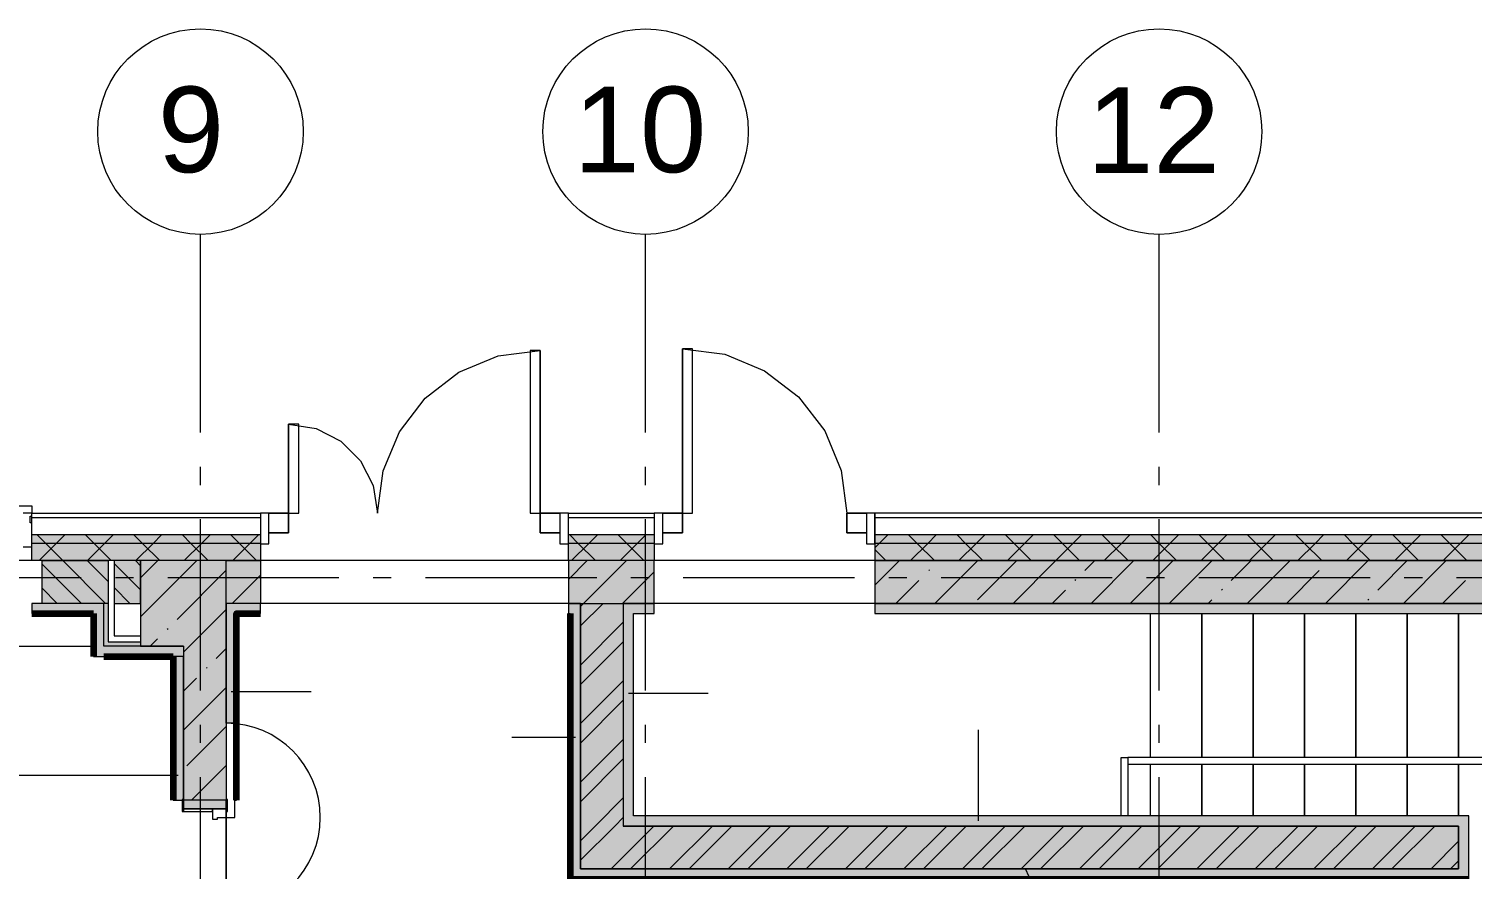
# Model space of a CAD drawing. Header units: millimetres. Extents: x -537608 to 253996, y -217170 to 186033.
# Drawn here: x -352329 to -343897, y -164151 to -159245 of the extents above; entities that cross this region are included whole.
import ezdxf

# ---------------------------------------------------------------- set-up
doc = ezdxf.new("R2010")
doc.units = ezdxf.units.MM
doc.layers.add('16) Лак 1.6м', color=160, linetype='Continuous', lineweight=90)
doc.layers.add('PDF _Геометрия', color=7, linetype='Continuous')
doc.layers.add('PDF _Текст', color=7, linetype='Continuous')
doc.layers.add('PDF _Сплошная заливка', color=7, linetype='Continuous', true_color=0xffffff)
doc.styles.add('PDF ArialMT', font='arial.ttf')

msp = doc.modelspace()

# ---------------------------------------------------------------- hatches: boundary and pattern name
at = {"layer": 'PDF _Сплошная заливка', "transparency": 33554559}
h = msp.add_hatch(color=256, dxfattribs=at)
h.paths.add_polyline_path([(-342126.1903, -162249.6381), (-342076.1901, -162249.6381), (-342076.1901, -162199.6379), (-347386.1946, -162199.6379), (-347386.1946, -162249.6381), (-343198.2756, -162249.6381)], flags=0)
h.paths.add_polyline_path([(-348676.1934, -162249.6381), (-348676.1934, -162199.6379), (-349176.1957, -162199.6379), (-349176.1957, -162249.6381)], flags=0)
h.paths.add_polyline_path([(-351630.9688, -162249.6381), (-350976.195, -162249.6381), (-350976.195, -162199.6379), (-352311.1992, -162199.6379), (-352311.1992, -162249.6381)], flags=0)
h.paths.add_polyline_path([(-360176.2013, -162249.6381), (-360176.2013, -162199.6379), (-368376.2031, -162199.6379), (-368376.2031, -162249.6381), (-363436.7393, -162249.6381)], flags=0)
h = msp.add_hatch(color=256, dxfattribs=at)
h.paths.add_polyline_path([(-342226.1907, -162349.6374), (-342126.1903, -162349.6374), (-342126.1903, -162249.6381), (-347386.1946, -162249.6381), (-347386.1946, -162349.6374), (-343198.2756, -162349.6374)], flags=0)
h.paths.add_polyline_path([(-348676.1934, -162349.6374), (-348676.1934, -162249.6381), (-349176.1957, -162249.6381), (-349176.1957, -162349.6374)], flags=0)
h.paths.add_polyline_path([(-351176.1959, -162349.6374), (-350976.195, -162349.6374), (-350976.195, -162249.6381), (-352311.1992, -162249.6381), (-352311.1992, -162349.6374), (-351630.9688, -162349.6374)], flags=0)
h.paths.add_polyline_path([(-360176.2013, -162349.6374), (-360176.2013, -162249.6381), (-368326.2029, -162249.6381), (-368326.2029, -162349.6374), (-360676.2034, -162349.6374)], flags=0)
h = msp.add_hatch(color=256, dxfattribs=at)
h.paths.add_polyline_path([(-351866.2007, -162599.6369), (-351866.2007, -162349.6374), (-352251.2006, -162349.6374), (-352251.2006, -162599.6369), (-351891.2008, -162599.6369)], flags=0)
h.paths.add_polyline_path([(-351676.1981, -162599.6369), (-351676.1981, -162349.6374), (-351831.2022, -162349.6374), (-351831.2022, -162599.6369)], flags=0)
for points in [[(-351676.1981, -162849.6375), (-351176.1959, -162849.6375), (-351176.1959, -162349.6374), (-351676.1981, -162349.6374), (-351676.1981, -162599.6369)], [(-344041.545, -164149.6387), (-343976.1985, -164149.6387), (-343976.1985, -163899.6389), (-349106.1988, -163899.6389), (-349106.1988, -164149.6387), (-344884.8143, -164149.6387)]]:
    msp.add_hatch(color=256, dxfattribs=at).paths.add_polyline_path(points)
h = msp.add_hatch(color=256, dxfattribs=at)
h.paths.add_polyline_path([(-342476.1919, -162599.6369), (-342226.1907, -162599.6369), (-342226.1907, -162349.6374), (-347386.1946, -162349.6374), (-347386.1946, -162599.6369), (-342726.193, -162599.6369)], flags=0)
h.paths.add_polyline_path([(-348676.1934, -162599.6369), (-348676.1934, -162349.6374), (-349176.1957, -162349.6374), (-349176.1957, -162599.6369), (-348796.1991, -162599.6369)], flags=0)
h.paths.add_polyline_path([(-351176.1959, -162599.6369), (-350976.195, -162599.6369), (-350976.195, -162349.6374), (-351176.1959, -162349.6374), (-351176.1959, -162539.9689)], flags=0)
at = {"layer": 'PDF _Сплошная заливка', "true_color": 0x56bc34, "transparency": 33554559}
for points in [[(-351951.1993, -162659.6381), (-351891.2008, -162659.6381), (-351891.2008, -162599.6369), (-352311.1992, -162599.6369), (-352311.1992, -162659.6381)], [(-351486.1955, -162909.6379), (-351426.197, -162909.6379), (-351426.197, -162849.6375), (-351891.2008, -162849.6375), (-351891.2008, -162909.6379), (-351630.9688, -162909.6379)], [(-343976.1985, -163899.6389), (-343976.1985, -163839.638), (-348856.1977, -163839.638), (-348856.1977, -163899.6389), (-344884.8143, -163899.6389)], [(-343976.1985, -164149.6387), (-343916.1913, -164149.6387), (-343916.1913, -163839.638), (-343976.1985, -163839.638), (-343976.1985, -163966.4508)], [(-344041.545, -164209.6383), (-343916.1913, -164209.6383), (-343916.1913, -164149.6387), (-349106.1988, -164149.6387), (-349106.1988, -164209.6383), (-344884.8143, -164209.6383)]]:
    msp.add_hatch(color=85, dxfattribs=at).paths.add_polyline_path(points)
h = msp.add_hatch(color=85, dxfattribs=at)
h.paths.add_polyline_path([(-349106.1988, -162659.6381), (-349106.1988, -162599.6369), (-349176.1957, -162599.6369), (-349176.1957, -162659.6381), (-349166.1973, -162659.6381)], flags=0)
h.paths.add_polyline_path([(-350976.195, -162659.6381), (-350976.195, -162599.6369), (-351176.1959, -162599.6369), (-351176.1959, -162659.6381), (-351116.1973, -162659.6381)], flags=0)
h = msp.add_hatch(color=85, dxfattribs=at)
h.paths.add_polyline_path([(-342786.1915, -162659.6381), (-342726.193, -162659.6381), (-342726.193, -162599.6369), (-347386.1946, -162599.6369), (-347386.1946, -162659.6381), (-343198.2756, -162659.6381)], flags=0)
h.paths.add_polyline_path([(-348676.1934, -162659.6381), (-348676.1934, -162599.6369), (-348796.1991, -162599.6369), (-348796.1991, -162659.6381)], flags=0)
h = msp.add_hatch(color=85, dxfattribs=at)
h.paths.add_polyline_path([(-351116.1973, -165939.6387), (-351116.1973, -165399.6388), (-351168.1955, -165399.6388), (-351168.1955, -165404.6392), (-351176.1959, -165404.6392), (-351176.1959, -165939.6387)], flags=0)
h.paths.add_polyline_path([(-351116.1973, -163749.6382), (-351116.1973, -162659.6381), (-351176.1959, -162659.6381), (-351176.1959, -163299.6387), (-351126.1957, -163299.6387), (-351126.1957, -163749.6382)], flags=0)
at = {"layer": 'PDF _Сплошная заливка', "transparency": 33554559}
h = msp.add_hatch(color=256, dxfattribs=at)
h.paths.add_polyline_path([(-351426.197, -166249.6394), (-351176.1959, -166249.6394), (-351176.1959, -165399.6388), (-351426.197, -165399.6388), (-351426.197, -166106.1722)], flags=0)
h.paths.add_polyline_path([(-351176.1959, -163749.6382), (-351176.1959, -162849.6375), (-351426.197, -162849.6375), (-351426.197, -163749.6382)], flags=0)
at = {"layer": 'PDF _Сплошная заливка', "true_color": 0x35fffa, "transparency": 33554559}
h = msp.add_hatch(color=4, dxfattribs=at)
h.paths.add_polyline_path([(-351426.197, -165999.6399), (-351426.7137, -165404.6392), (-351434.1973, -165404.6392), (-351434.1973, -165399.6388), (-351486.1955, -165399.6388), (-351486.1955, -165999.6399)], flags=0)
h.paths.add_polyline_path([(-351486.1955, -163749.6382), (-351434.1973, -163749.6382), (-351434.1973, -163744.638), (-351426.197, -163744.638), (-351426.197, -162909.6379), (-351486.1955, -162909.6379)], flags=0)

# ---------------------------------------------------------------- linework, layer by layer
at = {"layer": '16) Лак 1.6м'}
for p, q in [((-352311.1992, -162659.6381), (-351951.1993, -162659.6381)), ((-351951.1993, -162659.6381), (-351951.1993, -162909.6379)), ((-351891.2008, -162909.6379), (-351486.1955, -162909.6379)), ((-351486.1955, -162909.6379), (-351486.1955, -163749.6382))]:
    msp.add_line(p, q, dxfattribs=at)
for points in [[(-351116.1973, -163749.6382), (-351116.1973, -162659.6381), (-350976.195, -162659.6381)], [(-349166.1973, -162659.6381), (-349166.1973, -164209.6383), (-343916.1913, -164209.6383)]]:
    msp.add_lwpolyline(points, dxfattribs=at)
at = {"layer": 'PDF _Геометрия', "color": 253, "lineweight": 9, "true_color": 0xaaaaaa}
for p, q in [((-351326.1966, -161602.5115), (-351326.1966, -160444.6245)), ((-348726.1937, -161602.5115), (-348726.1937, -160444.6245)), ((-345726.1976, -161602.5115), (-345726.1976, -160444.6245)), ((-351326.1966, -161908.3442), (-351326.1966, -161802.5114)), ((-348726.1937, -161908.3442), (-348726.1937, -161802.5114)), ((-345726.1976, -161908.3442), (-345726.1976, -161802.5114)), ((-360176.2013, -162029.6373), (-352311.1992, -162029.6373)), ((-352311.1992, -162029.6373), (-352311.1992, -162072.6372)), ((-352321.1975, -162127.6376), (-352311.1992, -162127.6376)), ((-351326.1966, -163108.3449), (-351326.1966, -162108.345)), ((-348726.1937, -163108.3449), (-348726.1937, -162108.345)), ((-345726.1976, -163108.3449), (-345726.1976, -162108.345)), ((-352023.1941, -162449.6378), (-353023.1899, -162449.6378)), ((-351717.3626, -162449.6378), (-351823.1933, -162449.6378)), ((-350517.3573, -162449.6378), (-351517.3617, -162449.6378)), ((-350211.5258, -162449.6378), (-350317.3564, -162449.6378)), ((-349011.5204, -162449.6378), (-350011.5249, -162449.6378)), ((-348705.6889, -162449.6378), (-348811.5281, -162449.6378)), ((-347505.6922, -162449.6378), (-348505.688, -162449.6378)), ((-347199.8607, -162449.6378), (-347305.6914, -162449.6378)), ((-345999.8554, -162449.6378), (-346999.8598, -162449.6378)), ((-345694.0239, -162449.6378), (-345799.8545, -162449.6378)), ((-344494.0185, -162449.6378), (-345494.023, -162449.6378)), ((-344188.187, -162449.6378), (-344294.0262, -162449.6378)), ((-342988.1903, -162449.6378), (-343988.1861, -162449.6378)), ((-345476.1965, -162659.6381), (-345476.1965, -163500.0761)), ((-345476.1965, -163500.0761), (-345476.1965, -162659.6381)), ((-345176.1952, -162659.6381), (-345176.1952, -163500.0761)), ((-345176.1952, -163500.0761), (-345176.1952, -162659.6381)), ((-344876.1939, -162659.6381), (-344876.1939, -163500.0761)), ((-344876.1939, -163500.0761), (-344876.1939, -162659.6381)), ((-344576.1925, -162659.6381), (-344576.1925, -163500.0761)), ((-344576.1925, -163500.0761), (-344576.1925, -162659.6381)), ((-344276.1912, -162659.6381), (-344276.1912, -163500.0761)), ((-344276.1912, -163500.0761), (-344276.1912, -162659.6381)), ((-343976.1985, -162659.6381), (-343976.1985, -163500.0761)), ((-343976.1985, -163500.0761), (-343976.1985, -162659.6381)), ((-351326.1966, -163414.1791), (-351326.1966, -163308.345)), ((-348726.1937, -163414.1791), (-348726.1937, -163308.345)), ((-345726.1976, -163414.1791), (-345726.1976, -163308.345)), ((-345476.1965, -163540.0761), (-345476.1965, -163839.638)), ((-345476.1965, -163839.638), (-345476.1965, -163540.0761)), ((-345176.1952, -163540.0761), (-345176.1952, -163839.638)), ((-345176.1952, -163839.638), (-345176.1952, -163540.0761)), ((-344876.1939, -163540.0761), (-344876.1939, -163839.638)), ((-344876.1939, -163839.638), (-344876.1939, -163540.0761)), ((-344576.1925, -163540.0761), (-344576.1925, -163839.638)), ((-344576.1925, -163839.638), (-344576.1925, -163540.0761)), ((-344276.1912, -163540.0761), (-344276.1912, -163839.638)), ((-344276.1912, -163839.638), (-344276.1912, -163540.0761)), ((-343976.1985, -163540.0761), (-343976.1985, -163839.638)), ((-343976.1985, -163839.638), (-343976.1985, -163540.0761)), ((-351326.1966, -164614.179), (-351326.1966, -163614.1783)), ((-348726.1937, -164614.179), (-348726.1937, -163614.1783)), ((-345726.1976, -164614.179), (-345726.1976, -163614.1783)), ((-346181.849, -164848.0618), (-346507.5307, -164149.6387))]:
    msp.add_line(p, q, dxfattribs=at)
at = {"layer": 'PDF _Геометрия', "lineweight": 9}
for p, q in [((-349587.0741, -161154.5075), (-349341.1981, -161122.1367)), ((-349341.1981, -161122.1367), (-349401.1967, -161122.1367)), ((-349401.1967, -161122.1367), (-349401.1967, -162072.1377)), ((-349341.1981, -161122.1367), (-349341.1981, -162072.1377)), ((-349341.1981, -162072.1377), (-349341.1981, -161122.1367)), ((-348451.1924, -161112.1374), (-348511.1996, -161112.1374)), ((-348511.1996, -161112.1374), (-348511.1996, -162072.1377)), ((-348511.1996, -162072.1377), (-348511.1996, -161112.1374)), ((-348511.1996, -161112.1374), (-348262.7314, -161144.8482)), ((-348451.1924, -162072.1377), (-348451.1924, -161112.1374)), ((-349816.2002, -161249.413), (-349587.0741, -161154.5075)), ((-348262.7314, -161144.8482), (-348031.194, -161240.7527)), ((-350012.9458, -161400.3857), (-349816.2002, -161249.413)), ((-348031.194, -161240.7527), (-347832.373, -161393.3138)), ((-350163.9196, -161597.1377), (-350012.9458, -161400.3857)), ((-347832.373, -161393.3138), (-347679.8146, -161592.1375)), ((-350751.194, -161552.1378), (-350811.2012, -161552.1378)), ((-350811.2012, -161552.1378), (-350811.2012, -162072.1377)), ((-350811.2012, -162072.1377), (-350811.2012, -161552.1378)), ((-350811.2012, -161552.1378), (-350650.5046, -161577.5873)), ((-350751.194, -162072.1377), (-350751.194, -161552.1378)), ((-350650.5046, -161577.5873), (-350505.5504, -161651.4487)), ((-350258.8305, -161826.2595), (-350163.9196, -161597.1377)), ((-347679.8146, -161592.1375), (-347583.9047, -161823.6717)), ((-350505.5504, -161651.4487), (-350390.5052, -161766.4892)), ((-350390.5052, -161766.4892), (-350316.6502, -161911.4492)), ((-350291.1937, -162072.1377), (-350258.8305, -161826.2595)), ((-347583.9047, -161823.6717), (-347551.1971, -162072.1377)), ((-350316.6502, -161911.4492), (-350291.1937, -162072.1377)), ((-352311.1992, -162072.6372), (-352361.1994, -162072.6372)), ((-352321.1975, -162129.6377), (-352321.1975, -162089.638)), ((-352321.1975, -162089.638), (-352311.1992, -162089.638)), ((-352311.1992, -162129.6377), (-352321.1975, -162129.6377)), ((-352311.1992, -162089.638), (-352311.1992, -162072.6372)), ((-352311.1992, -162099.6374), (-352311.1992, -162072.6372)), ((-352311.1992, -162072.6372), (-350976.195, -162072.6372)), ((-350976.195, -162099.6374), (-352311.1992, -162099.6374)), ((-352311.1992, -162199.6379), (-352311.1992, -162099.6374)), ((-352311.1992, -162269.6385), (-352311.1992, -162129.6377)), ((-350926.1948, -162072.6372), (-350976.195, -162072.6372)), ((-350976.195, -162072.6372), (-350976.195, -162252.6372)), ((-350976.195, -162072.6372), (-350976.195, -162099.6374)), ((-350976.195, -162099.6374), (-350976.195, -162199.6379)), ((-350811.2012, -162072.1377), (-350926.1948, -162072.1377)), ((-350926.1948, -162072.1377), (-350811.2012, -162072.1377)), ((-350926.1948, -162252.6372), (-350926.1948, -162072.6372)), ((-350811.2012, -162072.1377), (-350751.194, -162072.1377)), ((-350811.2012, -162072.1377), (-350811.2012, -162187.1378)), ((-350811.2012, -162187.1378), (-350811.2012, -162072.1377)), ((-349401.1967, -162072.1377), (-349341.1981, -162072.1377)), ((-349341.1981, -162072.1377), (-349341.1981, -162187.1378)), ((-349341.1981, -162187.1378), (-349341.1981, -162072.1377)), ((-349341.1981, -162072.1377), (-349226.1959, -162072.1377)), ((-349226.1959, -162072.1377), (-349341.1981, -162072.1377)), ((-349176.1957, -162072.6372), (-349226.1959, -162072.6372)), ((-349226.1959, -162072.6372), (-349226.1959, -162252.6372)), ((-349176.1957, -162099.6374), (-349176.1957, -162072.6372)), ((-349176.1957, -162072.6372), (-348676.1934, -162072.6372)), ((-349176.1957, -162252.6372), (-349176.1957, -162072.6372)), ((-349176.1957, -162199.6379), (-349176.1957, -162099.6374)), ((-348676.1934, -162099.6374), (-349176.1957, -162099.6374)), ((-348676.1934, -162072.6372), (-348676.1934, -162099.6374)), ((-348626.1932, -162072.6372), (-348676.1934, -162072.6372)), ((-348676.1934, -162072.6372), (-348676.1934, -162252.6372)), ((-348676.1934, -162099.6374), (-348676.1934, -162199.6379)), ((-348511.1996, -162072.1377), (-348626.1932, -162072.1377)), ((-348626.1932, -162072.1377), (-348511.1996, -162072.1377)), ((-348626.1932, -162252.6372), (-348626.1932, -162072.6372)), ((-348511.1996, -162072.1377), (-348451.1924, -162072.1377)), ((-348511.1996, -162072.1377), (-348511.1996, -162187.1378)), ((-348511.1996, -162187.1378), (-348511.1996, -162072.1377)), ((-347551.1971, -162072.1377), (-347551.1971, -162187.1378)), ((-347551.1971, -162187.1378), (-347551.1971, -162072.1377)), ((-347551.1971, -162072.1377), (-347436.1948, -162072.1377)), ((-347436.1948, -162072.1377), (-347551.1971, -162072.1377)), ((-347386.1946, -162072.6372), (-347436.1948, -162072.6372)), ((-347436.1948, -162072.6372), (-347436.1948, -162252.6372)), ((-347386.1946, -162252.6372), (-347386.1946, -162072.6372)), ((-341949.1916, -162072.6372), (-347386.1946, -162072.6372)), ((-347386.1946, -162072.6372), (-347386.1946, -162099.6374)), ((-341976.1982, -162099.6374), (-347386.1946, -162099.6374)), ((-347386.1946, -162099.6374), (-347386.1946, -162199.6379)), ((-350976.195, -162199.6379), (-352311.1992, -162199.6379)), ((-352311.1992, -162249.6381), (-352311.1992, -162199.6379)), ((-352230.3687, -162249.6381), (-352280.3689, -162199.6379)), ((-352169.1214, -162249.6381), (-352119.1212, -162199.6379)), ((-351947.5307, -162249.6381), (-351997.5309, -162199.6379)), ((-351886.2834, -162249.6381), (-351836.2832, -162199.6379)), ((-351664.6841, -162249.6381), (-351714.6843, -162199.6379)), ((-351603.4368, -162249.6381), (-351553.4366, -162199.6379)), ((-351381.8461, -162249.6381), (-351431.8463, -162199.6379)), ((-351320.5989, -162249.6381), (-351270.5987, -162199.6379)), ((-351098.9996, -162249.6381), (-351148.9998, -162199.6379)), ((-351037.7523, -162249.6381), (-350987.752, -162199.6379)), ((-350976.195, -162199.6379), (-350976.195, -162249.6381)), ((-350811.2012, -162187.1378), (-350926.1948, -162187.1378)), ((-350926.1948, -162187.1378), (-350811.2012, -162187.1378)), ((-349341.1981, -162187.1378), (-349226.1959, -162187.1378)), ((-349226.1959, -162187.1378), (-349341.1981, -162187.1378)), ((-349176.1957, -162249.6381), (-349176.1957, -162199.6379)), ((-348676.1934, -162199.6379), (-349176.1957, -162199.6379)), ((-349119.0993, -162249.6381), (-349169.0995, -162199.6379)), ((-349057.852, -162249.6381), (-349007.8518, -162199.6379)), ((-348836.2613, -162249.6381), (-348886.2615, -162199.6379)), ((-348775.014, -162249.6381), (-348725.0138, -162199.6379)), ((-348676.1934, -162199.6379), (-348676.1934, -162249.6381)), ((-348511.1996, -162187.1378), (-348626.1932, -162187.1378)), ((-348626.1932, -162187.1378), (-348511.1996, -162187.1378)), ((-347551.1971, -162187.1378), (-347436.1948, -162187.1378)), ((-347436.1948, -162187.1378), (-347551.1971, -162187.1378)), ((-342076.1901, -162199.6379), (-347386.1946, -162199.6379)), ((-347386.1946, -162199.6379), (-347386.1946, -162249.6381)), ((-347360.7984, -162249.6381), (-347310.7981, -162199.6379)), ((-347139.199, -162249.6381), (-347189.1993, -162199.6379)), ((-347077.9518, -162249.6381), (-347027.9516, -162199.6379)), ((-346856.3611, -162249.6381), (-346906.3613, -162199.6379)), ((-346795.1138, -162249.6381), (-346745.1136, -162199.6379)), ((-346573.5145, -162249.6381), (-346623.5147, -162199.6379)), ((-346512.2672, -162249.6381), (-346462.267, -162199.6379)), ((-346290.6765, -162249.6381), (-346340.6681, -162199.6379)), ((-346229.4292, -162249.6381), (-346179.429, -162199.6379)), ((-346007.8299, -162249.6381), (-346057.8301, -162199.6379)), ((-345946.5827, -162249.6381), (-345896.5825, -162199.6379)), ((-345724.9834, -162249.6381), (-345774.9836, -162199.6379)), ((-345663.7361, -162249.6381), (-345613.7358, -162199.6379)), ((-345442.1453, -162249.6381), (-345492.1456, -162199.6379)), ((-345380.8981, -162249.6381), (-345330.8979, -162199.6379)), ((-345159.2988, -162249.6381), (-345209.299, -162199.6379)), ((-345098.0515, -162249.6381), (-345048.0513, -162199.6379)), ((-344876.4608, -162249.6381), (-344926.461, -162199.6379)), ((-344815.2136, -162249.6381), (-344765.2134, -162199.6379)), ((-344593.6143, -162249.6381), (-344643.6145, -162199.6379)), ((-344532.3669, -162249.6381), (-344482.3667, -162199.6379)), ((-344310.7762, -162249.6381), (-344360.7764, -162199.6379)), ((-344249.529, -162249.6381), (-344199.5288, -162199.6379)), ((-344027.9297, -162249.6381), (-344077.9299, -162199.6379)), ((-343966.6824, -162249.6381), (-343916.6822, -162199.6379)), ((-352361.1994, -162269.6385), (-352311.1992, -162269.6385)), ((-350976.195, -162249.6381), (-352311.1992, -162249.6381)), ((-352311.1992, -162349.6374), (-352311.1992, -162249.6381)), ((-352269.1218, -162349.6374), (-352169.1214, -162249.6381)), ((-352130.3682, -162349.6374), (-352230.3687, -162249.6381)), ((-351986.2839, -162349.6374), (-351886.2834, -162249.6381)), ((-351847.5302, -162349.6374), (-351947.5307, -162249.6381)), ((-351703.4373, -162349.6374), (-351603.4368, -162249.6381)), ((-351564.6837, -162349.6374), (-351664.6841, -162249.6381)), ((-351420.5993, -162349.6374), (-351320.5989, -162249.6381)), ((-351281.8457, -162349.6374), (-351381.8461, -162249.6381)), ((-351137.7527, -162349.6374), (-351037.7523, -162249.6381)), ((-350998.9991, -162349.6374), (-351098.9996, -162249.6381)), ((-350976.195, -162249.6381), (-350976.195, -162349.6374)), ((-350976.195, -162252.6372), (-350926.1948, -162252.6372)), ((-349226.1959, -162252.6372), (-349176.1957, -162252.6372)), ((-349176.1957, -162349.6374), (-349176.1957, -162249.6381)), ((-348676.1934, -162249.6381), (-349176.1957, -162249.6381)), ((-349157.8525, -162349.6374), (-349057.852, -162249.6381)), ((-349019.0988, -162349.6374), (-349119.0993, -162249.6381)), ((-348875.0145, -162349.6374), (-348775.014, -162249.6381)), ((-348736.2609, -162349.6374), (-348836.2613, -162249.6381)), ((-348676.1934, -162249.6381), (-348676.1934, -162349.6374)), ((-348676.1934, -162252.6372), (-348626.1932, -162252.6372)), ((-347436.1948, -162252.6372), (-347386.1946, -162252.6372)), ((-347386.1946, -162275.037), (-347360.7984, -162249.6381)), ((-342126.1903, -162249.6381), (-347386.1946, -162249.6381)), ((-347386.1946, -162249.6381), (-347386.1946, -162349.6374)), ((-347322.0452, -162349.6374), (-347386.1946, -162285.4847)), ((-347177.9522, -162349.6374), (-347077.9518, -162249.6381)), ((-347039.1986, -162349.6374), (-347139.199, -162249.6381)), ((-346895.1142, -162349.6374), (-346795.1138, -162249.6381)), ((-346756.3606, -162349.6374), (-346856.3611, -162249.6381)), ((-346612.2677, -162349.6374), (-346512.2672, -162249.6381)), ((-346473.514, -162349.6374), (-346573.5145, -162249.6381)), ((-346329.4211, -162349.6374), (-346229.4292, -162249.6381)), ((-346190.6761, -162349.6374), (-346290.6765, -162249.6381)), ((-346046.5831, -162349.6374), (-345946.5827, -162249.6381)), ((-345907.8295, -162349.6374), (-346007.8299, -162249.6381)), ((-345763.7365, -162349.6374), (-345663.7361, -162249.6381)), ((-345624.9829, -162349.6374), (-345724.9834, -162249.6381)), ((-345480.8986, -162349.6374), (-345380.8981, -162249.6381)), ((-345342.1449, -162349.6374), (-345442.1453, -162249.6381)), ((-345198.052, -162349.6374), (-345098.0515, -162249.6381)), ((-345059.2984, -162349.6374), (-345159.2988, -162249.6381)), ((-344915.214, -162349.6374), (-344815.2136, -162249.6381)), ((-344776.4603, -162349.6374), (-344876.4608, -162249.6381)), ((-344632.3674, -162349.6374), (-344532.3669, -162249.6381)), ((-344493.6138, -162349.6374), (-344593.6143, -162249.6381)), ((-344349.5295, -162349.6374), (-344249.529, -162249.6381)), ((-344210.7758, -162349.6374), (-344310.7762, -162249.6381)), ((-344066.6828, -162349.6374), (-343966.6824, -162249.6381)), ((-343927.9292, -162349.6374), (-344027.9297, -162249.6381)), ((-352251.2006, -162349.6374), (-352311.1992, -162349.6374)), ((-351676.1981, -162349.6374), (-352251.2006, -162349.6374)), ((-352251.2006, -162599.6369), (-352251.2006, -162349.6374)), ((-352251.2006, -162349.6374), (-351866.2007, -162349.6374)), ((-352021.7904, -162599.6369), (-352251.2006, -162370.2326)), ((-351880.3671, -162599.6369), (-352130.3682, -162349.6374)), ((-351866.2007, -162472.3892), (-351988.9535, -162349.6374)), ((-351866.2007, -162349.6374), (-351866.2007, -162599.6369)), ((-351676.1981, -162349.6374), (-351831.2022, -162349.6374)), ((-351831.2022, -162349.6374), (-351831.2022, -162599.6369)), ((-351676.1981, -162520.9685), (-351831.2022, -162365.9687)), ((-351676.1981, -162379.5473), (-351706.107, -162349.6374)), ((-351676.1981, -162678.2973), (-351347.5366, -162349.6374)), ((-351676.1981, -162450.1998), (-351575.6379, -162349.6374)), ((-351676.1981, -162599.6369), (-351676.1981, -162349.6374)), ((-351176.1959, -162349.6374), (-351676.1981, -162349.6374)), ((-351176.1959, -162349.6374), (-351676.1981, -162349.6374)), ((-351676.1981, -162349.6374), (-351676.1981, -162599.6369)), ((-351176.1959, -162849.6375), (-351176.1959, -162349.6374)), ((-350976.195, -162349.6374), (-351176.1959, -162349.6374)), ((-351176.1959, -162349.6374), (-350976.195, -162349.6374)), ((-351176.1959, -162599.6369), (-351176.1959, -162349.6374)), ((-351120.8649, -162351.067), (-351119.4354, -162349.6374)), ((-350976.195, -162349.6374), (-350976.195, -162599.6369)), ((-349176.1957, -162459.2831), (-349066.5499, -162349.6374)), ((-348676.1934, -162349.6374), (-349176.1957, -162349.6374)), ((-348676.1934, -162349.6374), (-349176.1957, -162349.6374)), ((-349176.1957, -162349.6374), (-349176.1957, -162599.6369)), ((-349088.4498, -162599.6369), (-348839.8869, -162351.067)), ((-348676.1934, -162599.6369), (-348676.1934, -162349.6374)), ((-347386.1946, -162494.0705), (-347241.7658, -162349.6374)), ((-342226.1907, -162349.6374), (-347386.1946, -162349.6374)), ((-347386.1946, -162349.6374), (-342226.1907, -162349.6374)), ((-347386.1946, -162349.6374), (-347386.1946, -162599.6369)), ((-347035.5644, -162599.6369), (-346785.5633, -162349.6374)), ((-347015.0941, -162351.067), (-347013.6645, -162349.6374)), ((-346786.9929, -162579.1661), (-346557.4707, -162349.6374)), ((-346579.3705, -162599.6369), (-346329.3694, -162349.6374)), ((-346159.7252, -162408.0923), (-346101.2682, -162349.6374)), ((-346123.168, -162599.6369), (-345873.1755, -162349.6374)), ((-345895.0753, -162599.6369), (-345646.5038, -162351.067)), ((-345666.9741, -162599.6369), (-345416.973, -162349.6374)), ((-345304.3562, -162465.116), (-345188.8718, -162349.6374)), ((-345210.7802, -162599.6369), (-344960.7791, -162349.6374)), ((-344754.5778, -162599.6369), (-344504.5767, -162349.6374)), ((-344734.1075, -162351.067), (-344732.6779, -162349.6374)), ((-344448.9874, -162522.1408), (-344276.484, -162349.6374)), ((-344298.3838, -162599.6369), (-344048.3827, -162349.6374)), ((-351463.0125, -162693.2156), (-351177.8924, -162408.0923)), ((-351141.3438, -162599.6369), (-350976.195, -162434.4951)), ((-348860.3572, -162599.6369), (-348676.1934, -162415.4802)), ((-347263.6657, -162599.6369), (-347129.1404, -162465.116)), ((-347072.1216, -162408.0923), (-347067.3765, -162403.3509)), ((-346216.7527, -162465.116), (-346212.0075, -162460.3747)), ((-344982.679, -162599.6369), (-344791.1349, -162408.0923)), ((-344070.2826, -162599.6369), (-343935.766, -162465.116)), ((-352163.2137, -162599.6369), (-352251.2006, -162511.6537)), ((-351738.9524, -162599.6369), (-351831.2022, -162507.3898)), ((-346351.2693, -162599.6369), (-346273.7715, -162522.1408)), ((-345361.3751, -162522.1408), (-345356.6386, -162517.4)), ((-352251.2006, -162599.6369), (-352311.1992, -162599.6369)), ((-352311.1992, -162599.6369), (-352311.1992, -162659.6381)), ((-351891.2008, -162599.6369), (-352251.2006, -162599.6369)), ((-351891.2008, -162599.6369), (-352251.2006, -162599.6369)), ((-351891.2008, -162789.6379), (-351891.2008, -162599.6369)), ((-351891.2008, -162659.6381), (-351891.2008, -162599.6369)), ((-351866.2007, -162599.6369), (-351891.2008, -162599.6369)), ((-351866.2007, -162599.6369), (-351866.2007, -162789.6379)), ((-351831.2022, -162599.6369), (-351676.1981, -162599.6369)), ((-351831.2022, -162599.6369), (-351831.2022, -162789.6379)), ((-351676.1981, -162599.6369), (-351676.1981, -162849.6375)), ((-351391.345, -162849.6375), (-351176.1959, -162634.4949)), ((-350976.195, -162599.6369), (-351176.1959, -162599.6369)), ((-351176.1959, -162599.6369), (-351176.1959, -162659.6381)), ((-350976.195, -162599.6369), (-351176.1959, -162599.6369)), ((-350976.195, -162659.6381), (-350976.195, -162599.6369)), ((-349176.1957, -162599.6369), (-349106.1988, -162599.6369)), ((-349106.1988, -162599.6369), (-349176.1957, -162599.6369)), ((-349176.1957, -162599.6369), (-349176.1957, -162659.6381)), ((-349106.1988, -162617.3805), (-349088.4498, -162599.6369)), ((-349106.1988, -162731.4306), (-348974.4035, -162599.6369)), ((-349106.1988, -162599.6369), (-349106.1988, -162659.6381)), ((-349106.1988, -162659.6381), (-349106.1988, -162599.6369)), ((-349106.1988, -162599.6369), (-348856.1977, -162599.6369)), ((-348856.1977, -162599.6369), (-348796.1991, -162599.6369)), ((-348856.1977, -162599.6369), (-348856.1977, -163839.638)), ((-348796.1991, -162599.6369), (-348856.1977, -162599.6369)), ((-348856.1977, -162599.6369), (-348856.1977, -163839.638)), ((-348796.1991, -162599.6369), (-348676.1934, -162599.6369)), ((-348676.1934, -162599.6369), (-348796.1991, -162599.6369)), ((-348676.1934, -162659.6381), (-348676.1934, -162599.6369)), ((-347386.1946, -162599.6369), (-342726.193, -162599.6369)), ((-342726.193, -162599.6369), (-347386.1946, -162599.6369)), ((-347386.1946, -162599.6369), (-347386.1946, -162659.6381)), ((-345438.8729, -162599.6369), (-345418.4026, -162579.1661)), ((-344506.0062, -162579.1661), (-344501.2697, -162574.4242)), ((-351891.2008, -162849.6375), (-351891.2008, -162659.6381)), ((-351176.1959, -162659.6381), (-351176.1959, -162849.6375)), ((-351116.1973, -163749.6382), (-351116.1973, -162659.6381)), ((-351116.1973, -162659.6381), (-350976.195, -162659.6381)), ((-349176.1957, -162659.6381), (-349166.1973, -162659.6381)), ((-349166.1973, -162659.6381), (-349166.1973, -164209.6383)), ((-349106.1988, -162659.6381), (-349106.1988, -163899.6389)), ((-349106.1988, -163899.6389), (-349106.1988, -162659.6381)), ((-349106.1988, -162959.5295), (-348856.1977, -162709.5296)), ((-348796.1991, -163839.638), (-348796.1991, -162659.6381)), ((-348796.1991, -162659.6381), (-348676.1934, -162659.6381)), ((-347386.1946, -162659.6381), (-342786.1915, -162659.6381)), ((-351891.2008, -162824.6382), (-351891.2008, -162789.6379)), ((-351866.2007, -162789.6379), (-351866.2007, -162824.6382)), ((-351831.2022, -162789.6379), (-351676.1981, -162789.6379)), ((-351676.1981, -162789.6379), (-351676.1981, -162824.6382)), ((-351619.4376, -162849.6375), (-351577.0674, -162807.265)), ((-351520.04, -162750.2394), (-351515.3035, -162745.498)), ((-351891.2008, -162849.6375), (-351891.2008, -162824.6382)), ((-351676.1981, -162849.6375), (-351891.2008, -162849.6375)), ((-351426.197, -162849.6375), (-351891.2008, -162849.6375)), ((-351866.2007, -162824.6382), (-351676.1981, -162824.6382)), ((-351676.1981, -162824.6382), (-351676.1981, -162849.6375)), ((-351676.1981, -162849.6375), (-351426.197, -162849.6375)), ((-351426.197, -162884.4947), (-351391.345, -162849.6375)), ((-351426.197, -162849.6375), (-351426.197, -162909.6379)), ((-351234.9198, -162921.3137), (-351176.1959, -162862.5937)), ((-351176.1959, -162849.6375), (-351176.1959, -163299.6387)), ((-351176.1959, -163299.6387), (-351176.1959, -162849.6375)), ((-349106.1988, -163073.5795), (-348856.1977, -162823.5792)), ((-351951.1993, -162909.6379), (-351891.2008, -162909.6379)), ((-351426.197, -162909.6379), (-351486.1955, -162909.6379)), ((-351426.197, -162909.6379), (-351426.197, -163744.638)), ((-351426.197, -163744.638), (-351426.197, -162909.6379)), ((-351291.9387, -162978.339), (-351287.2022, -162973.5974)), ((-351426.197, -163112.594), (-351348.9662, -163035.3629)), ((-349106.1988, -163301.6776), (-348856.1977, -163051.6772)), ((-351426.197, -163340.692), (-351176.1959, -163090.6923)), ((-351146.2009, -163114.371), (-350680.0518, -163114.371)), ((-348826.1941, -163124.3473), (-348360.0449, -163124.3473)), ((-349106.1988, -163415.7268), (-348856.1977, -163165.7265)), ((-351176.1959, -163299.6387), (-351176.1959, -163849.6387)), ((-351126.1957, -163299.6387), (-351176.1959, -163299.6387)), ((-351126.1957, -163849.6387), (-351126.1957, -163299.6387)), ((-351405.9936, -163548.5857), (-351176.1959, -163318.7911)), ((-349136.1937, -163383.7156), (-349507.7249, -163383.7156)), ((-349106.1988, -163643.8248), (-348856.1977, -163393.8246)), ((-346781.6535, -163869.6386), (-346781.6535, -163338.4971)), ((-351378.9439, -163749.6382), (-351176.1959, -163546.8891)), ((-349106.1988, -163757.8741), (-348856.1977, -163507.8746)), ((-345948.1931, -163839.638), (-345948.1931, -163500.0761)), ((-345948.1931, -163500.0761), (-345908.1998, -163500.0761)), ((-343816.2684, -163500.0761), (-345908.1998, -163500.0761)), ((-345908.1998, -163500.0761), (-345908.1998, -163839.638)), ((-343816.2684, -163540.0761), (-345908.1998, -163540.0761)), ((-351456.2006, -163604.4831), (-352456.1964, -163604.4831)), ((-349019.8653, -163899.6389), (-348856.1977, -163735.9731)), ((-351486.1955, -163749.6382), (-351434.1973, -163749.6382)), ((-351426.197, -163744.638), (-351434.1973, -163744.638)), ((-351434.1973, -163744.638), (-351434.1973, -163814.6379)), ((-351434.1973, -163814.6379), (-351426.197, -163814.6379)), ((-351426.197, -163814.6379), (-351426.197, -163744.638)), ((-351176.1959, -163749.6382), (-351426.197, -163749.6382)), ((-351426.197, -163749.6382), (-351426.197, -163799.6385)), ((-351426.197, -163799.6385), (-351176.1959, -163799.6385)), ((-351256.1997, -163799.6385), (-351426.197, -163799.6385)), ((-351426.197, -163799.6385), (-351426.197, -163814.6379)), ((-351426.197, -163814.6379), (-351256.1997, -163814.6379)), ((-351176.1959, -163799.6385), (-351256.1997, -163799.6385)), ((-351256.1997, -163799.6385), (-351256.1997, -163859.6383)), ((-351256.1997, -163814.6379), (-351256.1997, -163799.6385)), ((-351176.1959, -163799.6385), (-351177.1948, -163799.6385)), ((-351177.1948, -163799.6385), (-351177.1948, -163814.6379)), ((-351177.1948, -163814.6379), (-351176.1959, -163814.6379)), ((-351168.1955, -163744.638), (-351176.1959, -163744.638)), ((-351176.1959, -163744.638), (-351176.1959, -163814.6379)), ((-351176.1959, -163799.6385), (-351176.1959, -163749.6382)), ((-351176.1959, -163849.6387), (-351176.1959, -163799.6385)), ((-351176.1959, -163814.6379), (-351176.1959, -163799.6385)), ((-351176.1959, -163814.6379), (-351168.1955, -163814.6379)), ((-351168.1955, -163814.6379), (-351168.1955, -163744.638)), ((-351126.1957, -163749.6382), (-351116.1973, -163749.6382)), ((-351256.1997, -163859.6383), (-351226.1961, -163859.6383)), ((-351226.1961, -163859.6383), (-351226.1961, -163849.6387)), ((-351226.1961, -163849.6387), (-351176.1959, -163849.6387)), ((-351176.1959, -163849.6387), (-351126.1957, -163849.6387)), ((-349106.1988, -163985.9735), (-349019.8653, -163899.6389)), ((-349106.1988, -164100.0227), (-348905.8104, -163899.6389)), ((-349106.1988, -163899.6389), (-349106.1988, -164149.6387)), ((-349106.1988, -164149.6387), (-349106.1988, -163899.6389)), ((-348927.7102, -164149.6387), (-348677.7177, -163899.6389)), ((-348905.8104, -163899.6389), (-348856.1977, -163850.0219)), ((-348856.1977, -163839.638), (-348856.1977, -163899.6389)), ((-348856.1977, -163899.6389), (-343976.1985, -163899.6389)), ((-343976.1985, -163899.6389), (-348856.1977, -163899.6389)), ((-348813.6639, -164149.6387), (-348563.6628, -163899.6389)), ((-343976.1985, -163839.638), (-348796.1991, -163839.638)), ((-348585.5626, -164149.6387), (-348335.5701, -163899.6389)), ((-348471.5163, -164149.6387), (-348221.5152, -163899.6389)), ((-348243.4151, -164149.6387), (-347993.4226, -163899.6389)), ((-348129.3688, -164149.6387), (-347879.3677, -163899.6389)), ((-347901.2675, -164149.6387), (-347651.2664, -163899.6389)), ((-347787.2212, -164149.6387), (-347537.2201, -163899.6389)), ((-347559.12, -164149.6387), (-347309.1189, -163899.6389)), ((-347445.0736, -164149.6387), (-347195.0725, -163899.6389)), ((-347216.9723, -164149.6387), (-346966.9713, -163899.6389)), ((-347102.926, -164149.6387), (-346852.9249, -163899.6389)), ((-346874.8248, -164149.6387), (-346624.8237, -163899.6389)), ((-346760.7785, -164149.6387), (-346510.7773, -163899.6389)), ((-346532.6772, -164149.6387), (-346282.6761, -163899.6389)), ((-346418.6309, -164149.6387), (-346168.6298, -163899.6389)), ((-346190.5297, -164149.6387), (-345940.5286, -163899.6389)), ((-346076.4834, -164149.6387), (-345826.4822, -163899.6389)), ((-345848.3821, -164149.6387), (-345598.381, -163899.6389)), ((-345734.3358, -164149.6387), (-345484.3347, -163899.6389)), ((-345506.2345, -164149.6387), (-345256.2334, -163899.6389)), ((-345392.1882, -164149.6387), (-345142.1871, -163899.6389)), ((-345164.0869, -164149.6387), (-344914.0858, -163899.6389)), ((-345050.0406, -164149.6387), (-344800.0395, -163899.6389)), ((-344821.9394, -164149.6387), (-344571.9383, -163899.6389)), ((-344707.8931, -164149.6387), (-344457.8919, -163899.6389)), ((-344479.7918, -164149.6387), (-344229.7907, -163899.6389)), ((-344365.7455, -164149.6387), (-344115.7444, -163899.6389)), ((-343916.1913, -163839.638), (-343976.1985, -163839.638)), ((-343976.1985, -163899.6389), (-343976.1985, -164149.6387)), ((-343976.1985, -164149.6387), (-343976.1985, -163899.6389)), ((-343916.1913, -164149.6387), (-343916.1913, -163839.638)), ((-344137.6443, -164149.6387), (-343976.1985, -163988.1902)), ((-343976.1985, -164149.6387), (-349106.1988, -164149.6387)), ((-349106.1988, -164149.6387), (-343976.1985, -164149.6387)), ((-344023.598, -164149.6387), (-343976.1985, -164102.2382)), ((-343916.1913, -164209.6383), (-343916.1913, -164149.6387))]:
    msp.add_line(p, q, dxfattribs=at)
at = {"layer": 'PDF _Геометрия', "color": 9, "lineweight": 9, "true_color": 0xc0c0c0}
for p, q in [((-352311.1992, -162349.6374), (-355434.6801, -162349.6374)), ((-349176.1957, -162349.6374), (-350976.195, -162349.6374)), ((-347386.1946, -162349.6374), (-348676.1934, -162349.6374)), ((-349176.1957, -162599.6369), (-350976.195, -162599.6369)), ((-347386.1946, -162599.6369), (-348676.1934, -162599.6369)), ((-345776.1978, -163500.0761), (-345776.1978, -162659.6381)), ((-355374.6729, -162849.6375), (-351951.1993, -162849.6375)), ((-345776.1978, -163839.638), (-345776.1978, -163540.0761)), ((-351176.1959, -165299.6384), (-351176.1959, -163849.6387)), ((-351176.1959, -163849.6387), (-351176.1959, -165299.6384))]:
    msp.add_line(p, q, dxfattribs=at)
at = {"layer": 'PDF _Геометрия', "lineweight": 20}
for centre, radius in [((-351326.1958, -159844.6226), 600.0019), ((-348726.1988, -159844.6237), 599.9992), ((-345726.1941, -159844.6237), 599.9992)]:
    msp.add_circle(centre, radius, dxfattribs=at)
at = {"layer": 'PDF _Геометрия', "lineweight": 9}
msp.add_arc((-351176.2001, -163849.6389), 550.0001, 270.00043775, 89.99956225, dxfattribs=at)
at = {"layer": 'PDF _Сплошная заливка', "color": 75, "lineweight": 35, "true_color": 0x77b143, "transparency": 33554559}
for points in [[(-351866.2007, -162824.6382), (-351866.2007, -162599.6369), (-351891.2008, -162824.6382), (-351891.2008, -162599.6369)], [(-351676.1981, -162849.6375), (-351676.1981, -162824.6382), (-351891.2008, -162849.6375), (-351891.2008, -162824.6382)]]:
    msp.add_solid(points, dxfattribs=at)
at = {"layer": 'PDF _Сплошная заливка', "lineweight": 35, "transparency": 33554559}
msp.add_solid([(-348856.1977, -163899.6389), (-348856.1977, -162599.6369), (-349106.1988, -163899.6389), (-349106.1988, -162599.6369)], dxfattribs=at)
at = {"layer": 'PDF _Сплошная заливка', "color": 85, "lineweight": 35, "true_color": 0x56bc34, "transparency": 33554559}
for points in [[(-348796.1991, -163839.638), (-348796.1991, -162599.6369), (-348856.1977, -163839.638), (-348856.1977, -162599.6369)], [(-351891.2008, -162909.6379), (-351891.2008, -162659.6381), (-351951.1993, -162909.6379), (-351951.1993, -162659.6381)], [(-349106.1988, -164209.6383), (-349106.1988, -162659.6381), (-349166.1973, -164209.6383), (-349166.1973, -162659.6381)]]:
    msp.add_solid(points, dxfattribs=at)
at = {"layer": 'PDF _Сплошная заливка', "color": 7, "lineweight": 35, "true_color": 0xf4f4f4, "transparency": 33554559}
msp.add_solid([(-351176.1959, -163799.6385), (-351176.1959, -163749.6382), (-351426.197, -163799.6385), (-351426.197, -163749.6382)], dxfattribs=at)

# ---------------------------------------------------------------- texts
at = {"layer": 'PDF _Текст', "char_height": 500, "attachment_point": 4, "style": 'PDF ArialMT'}
for s, insert in [('9', (-351575.8532, -159835.5487)), ('10', (-349147.7508, -159835.5487)), ('12', (-346147.7548, -159835.5487))]:
    msp.add_mtext(s, dxfattribs=dict(at, insert=insert))

doc.saveas('drawing.dxf')
